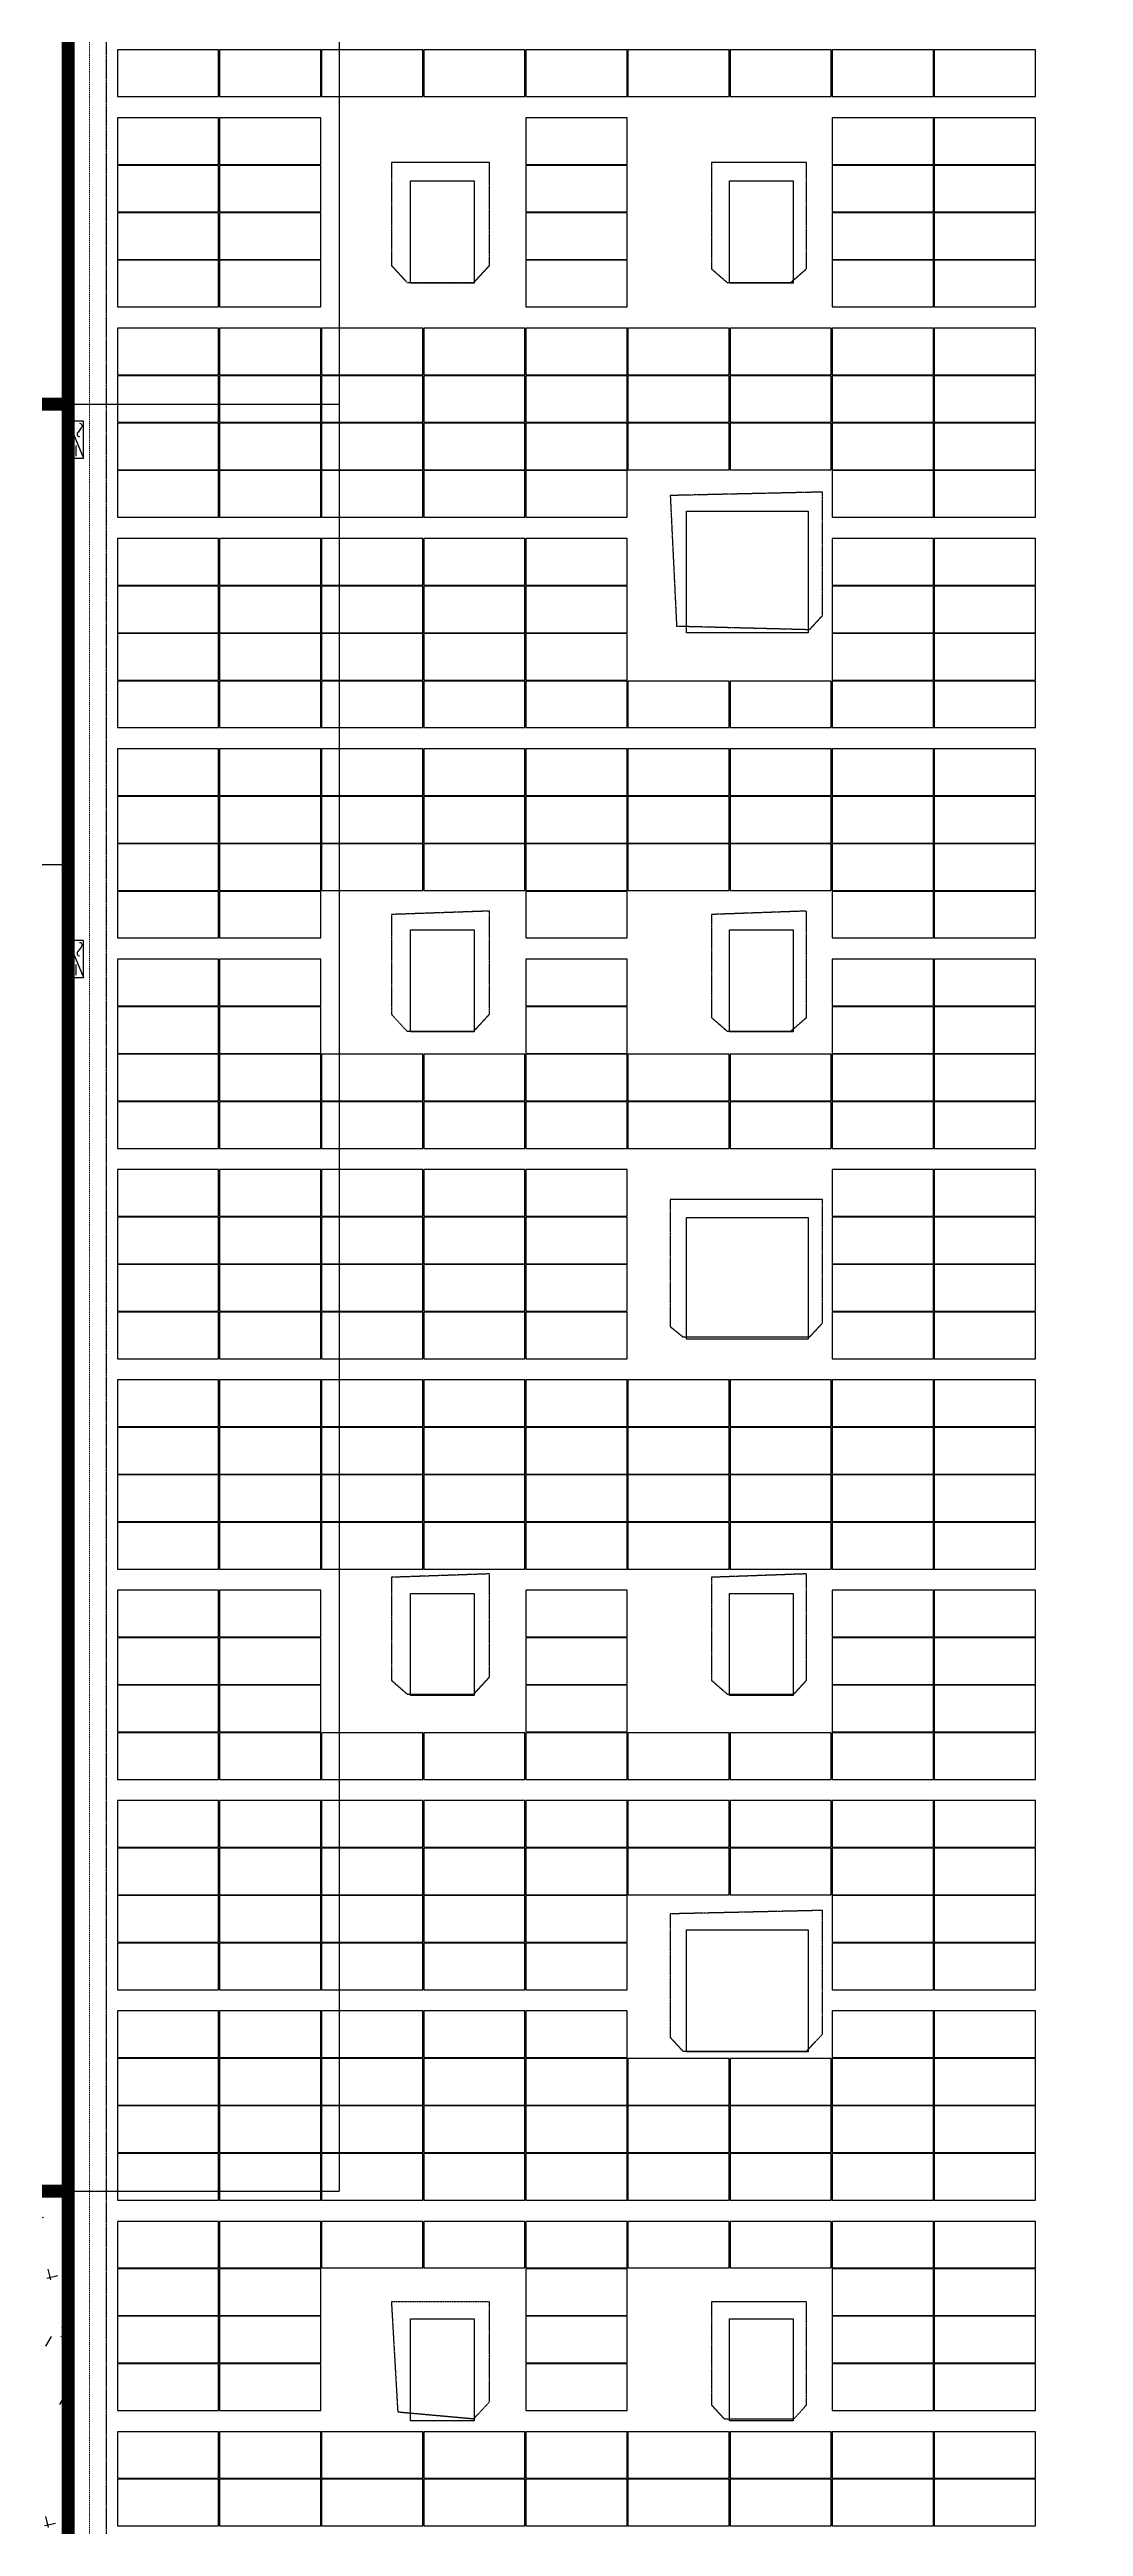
# Model space of a CAD drawing. Header units: millimetres. Extents: x -330863 to 383137, y -246038 to 314990.
# Drawn here: x -88938 to -64626, y 34169 to 92387 of the extents above; entities that cross this region are included whole.
import ezdxf

# ---------------------------------------------------------------- set-up
doc = ezdxf.new("R2010")
doc.units = ezdxf.units.MM
for name, pattern in [('DASHED', [1.524, 1.27, -0.254]), ('DOTE', [2.4200000000000004, 2, -0.2, 0.02, -0.2]), ('HIDDEN', [0.375, 0.25, -0.125])]:
    doc.linetypes.add(name, pattern=pattern)
for name, color, linetype in [('-GRASS', 114, 'Continuous'), ('-建筑轮廓线', 7, 'Continuous'), ('单元区域外轮廓', 7, 'ByLayer'), ('屋脊线', 7, 'ByLayer'), ('组件', 7, 'ByLayer'), ('逆变器', 7, 'ByLayer'), ('阴影', 8, 'DASHED'), ('障碍物', 7, 'ByLayer')]:
    doc.layers.add(name, color=color, linetype=linetype)
for name, color, linetype, lineweight in [('DOTE', 7, 'DOTE', 0), ('PUB_DIM', 7, 'Continuous', 0), ('X消防车道', 6, 'HIDDEN', 18)]:
    doc.layers.add(name, color=color, linetype=linetype, lineweight=lineweight)
doc.styles.add('_TCH_DIM_T3', font='SIMPLEX.shx', dxfattribs={"width": 0.6, "bigfont": 'GBCBIG.shx'})
doc.dimstyles.new('_TCH_ARCH_M_M&&1', dxfattribs={"dimtxt": 3, "dimasz": 0.5, "dimexe": 1.25, "dimexo": 1.5, "dimgap": 0.6312500000000001, "dimtad": 1, "dimtxsty": '_TCH_DIM_T3', "dimblk": 'ARCHTICK', "dimcen": 2.5, "dimclrt": 7, "dimazin": 2, "dimtfac": 1, "dimtix": 1, "dimtmove": 2, "dimatfit": 3})

# ---------------------------------------------------------------- blocks, each defined once
blk = doc.blocks.new('*U5')
at = {"layer": '单元区域外轮廓', "color": 2}
for points in [[(-88499.99999806286, 145848.7498998642, 10100), (88500.00000193714, 145848.7498962879, 10100), (88499.99999828637, -93851.25008583067, 10100), (64899.99999828637, -93851.25008583067, 10100), (64900.60513652861, -129651.2534892559, 10100), (-82500.00165008008, -129651.2389415502, 10100), (-82500.00164881349, -112951.2501013279, 10100), (-88500.00000186266, -112951.2501013279, 10100), (-88499.99999806286, 145848.7498998642, 10100)], [(-88499.99999806286, 145848.7498998642, 10600), (88500.00000193714, 145848.7498962879, 10600), (88499.99999828637, -93851.25008583067, 10600), (64899.99999828637, -93851.25008583067, 10600), (64900.60513652861, -129651.2534892559, 10600), (-82500.00165008008, -129651.2389415502, 10600), (-82500.00164881349, -112951.2501013279, 10600), (-88500.00000186266, -112951.2501013279, 10600), (-88499.99999806286, 145848.7498998642, 10600)]]:
    blk.add_polyline3d(points, close=True, dxfattribs=at)
at = {"flags": 1}
for tag in ['ground_elevation', 'unit_id', 'unit_name', 'parapet_height', 'is_enable_parapet']:
    blk.add_attdef(tag, (0, 0), '', height=2.5, dxfattribs=at)
blk = doc.blocks.new('*U6')
at = {"layer": '屋脊线', "color": 30}
blk.add_line((-88499.99999806286, 145848.7498998642, 10100), (-88500.00000186266, -112951.2501013279, 10100), dxfattribs=at)
at = {"flags": 1}
for tag in ['unit_id', 'unit_name']:
    blk.add_attdef(tag, (0, 0), '', height=2.5, dxfattribs=at)
blk = doc.blocks.new('*U23', base_point=(43.5, 18.05))
at = {"color": 0}
for p, q in [((0, 0), (87, 36.1)), ((56.67, 18.2079375), (81.71499999999999, 18.2079375)), ((56.67, 9.64546875), (81.71499999999999, 9.64546875))]:
    blk.add_line(p, q, dxfattribs=at)
blk.add_lwpolyline([(0, 0), (87, 0), (87, 36.1), (0, 36.1)], close=True, dxfattribs=at)
blk.add_lwpolyline([(4.69, 26.96970833333333, -0.6815), (15.775, 30.24879166666667), (25.52, 23.66054166666667, 0.6815), (36.57, 26.96970833333333)], format="xyb", dxfattribs=at)
blk = doc.blocks.new('*U24', base_point=(43.5, 18.05))
at = {"color": 0}
for p, q in [((0, 0), (87, 36.1)), ((56.67, 18.2079375), (81.71499999999999, 18.2079375)), ((56.67, 9.64546875), (81.71499999999999, 9.64546875))]:
    blk.add_line(p, q, dxfattribs=at)
blk.add_lwpolyline([(0, 0), (87, 0), (87, 36.1), (0, 36.1)], close=True, dxfattribs=at)
blk.add_lwpolyline([(4.69, 26.96970833333333, -0.6815), (15.775, 30.24879166666667), (25.52, 23.66054166666667, 0.6815), (36.57, 26.96970833333333)], format="xyb", dxfattribs=at)
blk = doc.blocks.new('*U46')
at = {"layer": '障碍物', "color": 1}
blk.add_polyline3d([(-72950.00321894884, 89298.75005960463, 10), (-71450.00348210333, 89298.75005960463, 10), (-71450.00348210333, 86898.74995052813, 10), (-72950.00321894884, 86898.74995052813, 10)], close=True, dxfattribs=at)
at = {"flags": 1}
for tag in ['shape', 'height']:
    blk.add_attdef(tag, (0, 0), '', height=2.5, dxfattribs=at)
blk = doc.blocks.new('*U47')
at = {"layer": '障碍物', "color": 1}
blk.add_polyline3d([(-72950.00514872372, 71698.75005960464, 10), (-71450.00541172923, 71698.75005960464, 10), (-71450.00541172923, 69298.74995052813, 10), (-72950.00514872372, 69298.74995052813, 10)], close=True, dxfattribs=at)
at = {"flags": 1}
for tag in ['shape', 'height']:
    blk.add_attdef(tag, (0, 0), '', height=2.5, dxfattribs=at)
blk = doc.blocks.new('*U48')
at = {"layer": '障碍物', "color": 1}
blk.add_polyline3d([(-72950.00685892999, 56098.75005960465, 10), (-71450.00712200999, 56098.75005960465, 10), (-71450.00712200999, 53698.74995052815, 10), (-72950.00685892999, 53698.74995052815, 10)], close=True, dxfattribs=at)
at = {"flags": 1}
for tag in ['shape', 'height']:
    blk.add_attdef(tag, (0, 0), '', height=2.5, dxfattribs=at)
blk = doc.blocks.new('*U49')
at = {"layer": '障碍物', "color": 1}
blk.add_polyline3d([(-72949.9982444197, 39048.75005960466, 10), (-71449.9985076487, 39048.75005960466, 10), (-71449.9985076487, 36648.74995052815, 10), (-72949.9982444197, 36648.74995052815, 10)], close=True, dxfattribs=at)
at = {"flags": 1}
for tag in ['shape', 'height']:
    blk.add_attdef(tag, (0, 0), '', height=2.5, dxfattribs=at)
blk = doc.blocks.new('*U61')
at = {"layer": '障碍物', "color": 1}
blk.add_polyline3d([(-73960.13016819954, 81538.50410699844, 10), (-71099.6219573915, 81538.50410699844, 10), (-71099.6219573915, 78677.99589514732, 10), (-73960.13016819954, 78677.99589514732, 10)], close=True, dxfattribs=at)
at = {"flags": 1}
for tag in ['shape', 'height']:
    blk.add_attdef(tag, (0, 0), '', height=2.5, dxfattribs=at)
blk = doc.blocks.new('*U62')
at = {"layer": '障碍物', "color": 1}
blk.add_polyline3d([(-73960.13016819954, 48189.01043653488, 10), (-71099.6219573915, 48189.01043653488, 10), (-71099.6219573915, 45328.50222527981, 10), (-73960.13016819954, 45328.50222527981, 10)], close=True, dxfattribs=at)
at = {"flags": 1}
for tag in ['shape', 'height']:
    blk.add_attdef(tag, (0, 0), '', height=2.5, dxfattribs=at)
blk = doc.blocks.new('*U73')
at = {"layer": '障碍物', "color": 1}
blk.add_polyline3d([(-73960.13016819954, 64939.01043534278, 10), (-71099.6219573915, 64939.01043534278, 10), (-71099.6219573915, 62078.50222527981, 10), (-73960.13016819954, 62078.50222527981, 10)], close=True, dxfattribs=at)
at = {"flags": 1}
for tag in ['shape', 'height']:
    blk.add_attdef(tag, (0, 0), '', height=2.5, dxfattribs=at)
blk = doc.blocks.new('*U341')
at = {"layer": '障碍物', "color": 1}
blk.add_polyline3d([(-80450.00321924685, 89298.75005960463, 10), (-78950.00348225236, 89298.75005960463, 10), (-78950.00348225236, 86898.74995052813, 10), (-80450.00321924685, 86898.74995052813, 10)], close=True, dxfattribs=at)
at = {"flags": 1}
for tag in ['shape', 'height']:
    blk.add_attdef(tag, (0, 0), '', height=2.5, dxfattribs=at)
blk = doc.blocks.new('*U342')
at = {"layer": '障碍物', "color": 1}
blk.add_polyline3d([(-80450.00514879821, 71698.75005960464, 10), (-78950.00541180372, 71698.75005960464, 10), (-78950.00541180372, 69298.74995052813, 10), (-80450.00514879821, 69298.74995052813, 10)], close=True, dxfattribs=at)
at = {"flags": 1}
for tag in ['shape', 'height']:
    blk.add_attdef(tag, (0, 0), '', height=2.5, dxfattribs=at)
blk = doc.blocks.new('*U343')
at = {"layer": '障碍物', "color": 1}
blk.add_polyline3d([(-80450.00685892999, 56098.75005960465, 10), (-78950.00712200999, 56098.75005960465, 10), (-78950.00712200999, 53698.74995052815, 10), (-80450.00685892999, 53698.74995052815, 10)], close=True, dxfattribs=at)
at = {"flags": 1}
for tag in ['shape', 'height']:
    blk.add_attdef(tag, (0, 0), '', height=2.5, dxfattribs=at)
blk = doc.blocks.new('*U344')
at = {"layer": '障碍物', "color": 1}
blk.add_polyline3d([(-80449.99824434519, 39048.75005960466, 10), (-78949.9985074997, 39048.75005960466, 10), (-78949.9985074997, 36648.74995052815, 10), (-80449.99824434519, 36648.74995052815, 10)], close=True, dxfattribs=at)
at = {"flags": 1}
for tag in ['shape', 'height']:
    blk.add_attdef(tag, (0, 0), '', height=2.5, dxfattribs=at)
blk = doc.blocks.new('*U7')
at = {"layer": '组件', "color": 0}
blk.add_polyline3d([(0, 0, 0), (6.7e-15, 109.6, 0), (-238.1009774266284, 109.6, 11.9366891759911), (-238.1009774266284, 1.46e-14, 11.9366891759911)], close=True, dxfattribs=at)
at = {"flags": 1}
for tag in ['voco', 'vmpo', 'mounting-hole-spacing1', 'mounting-hole-spacing2', 'module-material', 'theme', 'silicon-material', 'userid', 'company-name', 'note', 'name', 'panel-width', 'panel-height', 'panel-length', 'pmax', 'id', 'impo', 'isco']:
    blk.add_attdef(tag, (0, 0), '', height=2.5, dxfattribs=at)
blk = doc.blocks.new('_ArchTick')
at = {"color": 0, "linetype": 'ByBlock', "const_width": 0.4}
blk.add_lwpolyline([(-0.5, -0.5), (0.5, 0.5)], dxfattribs=at)
blk = doc.blocks.new('*D466')
at = {"layer": 'Defpoints', "color": 0, "transparency": 16777216}
for p in [(-88499.99851645905, 145851.2500991859), (-88499.99851657546, 84051.25010030348), (-82127.30736023278, 84051.25010030348)]:
    blk.add_point(p, dxfattribs=at)
at = {"layer": 'PUB_DIM', "color": 0, "lineweight": -2, "transparency": 16777216}
for p, q in [((-88498.49851645905, 145851.2500991859), (-82126.0573602328, 145851.2500991859)), ((-82127.3073602328, 145851.2500991859), (-82127.30736023278, 84051.25010030348)), ((-88498.49851657548, 84051.25010030348), (-82126.05736023276, 84051.25010030348))]:
    blk.add_line(p, q, dxfattribs=at)
at = {"layer": 'PUB_DIM', "color": 0, "lineweight": -2, "transparency": 16777216, "xscale": 0.5, "yscale": 0.5, "zscale": 0.5}
for p, rotation in [((-82127.3073602328, 145851.2500991859), 90), ((-82127.30736023278, 84051.25010030348), 270)]:
    blk.add_blockref('_ArchTick', p, dxfattribs=dict(at, rotation=rotation))
at = {"layer": 'PUB_DIM', "color": 7, "transparency": 16777216, "insert": (-82129.43861023276, 114951.2500997447), "char_height": 3, "attachment_point": 5, "rotation": 90, "style": '_TCH_DIM_T3'}
blk.add_mtext('\\A1;61800.00', dxfattribs=at)
blk = doc.blocks.new('*D474')
at = {"layer": 'Defpoints', "color": 0, "transparency": 16777216}
for p in [(-88499.99851657546, 84051.25010030348), (-88499.99851785605, 42051.25009937213), (-82127.30736133872, 42051.25009937213)]:
    blk.add_point(p, dxfattribs=at)
at = {"layer": 'PUB_DIM', "color": 0, "lineweight": -2, "transparency": 16777216}
for p, q in [((-88498.49851657548, 84051.25010030348), (-82126.05736133872, 84051.25010030348)), ((-82127.30736133872, 84051.25010030348), (-82127.30736133872, 42051.25009937213)), ((-88498.49851785602, 42051.25009937213), (-82126.05736133872, 42051.25009937213))]:
    blk.add_line(p, q, dxfattribs=at)
at = {"layer": 'PUB_DIM', "color": 0, "lineweight": -2, "transparency": 16777216, "xscale": 0.5, "yscale": 0.5, "zscale": 0.5}
for p, rotation in [((-82127.30736133872, 84051.25010030348), 90), ((-82127.30736133872, 42051.25009937213), 270)]:
    blk.add_blockref('_ArchTick', p, dxfattribs=dict(at, rotation=rotation))
at = {"layer": 'PUB_DIM', "color": 7, "transparency": 16777216, "insert": (-82129.4386113387, 63051.25009983782), "char_height": 3, "attachment_point": 5, "rotation": 90, "style": '_TCH_DIM_T3'}
blk.add_mtext('\\A1;42000.00', dxfattribs=at)
blk = doc.blocks.new('*D475')
at = {"layer": 'Defpoints', "color": 0, "transparency": 16777216}
for p in [(-104499.9985174485, 80239.78290537374), (-88499.9985171575, 80239.78290537374), (-88499.9985171575, 73235.63720442355)]:
    blk.add_point(p, dxfattribs=at)
at = {"layer": 'PUB_DIM', "color": 0, "lineweight": -2, "transparency": 16777216}
for p, q in [((-104499.9985174485, 80238.28290537371), (-104499.9985174485, 73234.38720442355)), ((-88499.9985171575, 80238.28290537371), (-88499.9985171575, 73234.38720442355)), ((-104499.9985174485, 73235.63720442355), (-88499.9985171575, 73235.63720442355))]:
    blk.add_line(p, q, dxfattribs=at)
at = {"layer": 'PUB_DIM', "color": 0, "lineweight": -2, "transparency": 16777216, "xscale": 0.5, "yscale": 0.5, "zscale": 0.5, "rotation": 180}
blk.add_blockref('_ArchTick', (-104499.9985174485, 73235.63720442355), dxfattribs=at)
at = {"layer": 'PUB_DIM', "color": 0, "lineweight": -2, "transparency": 16777216, "xscale": 0.5, "yscale": 0.5, "zscale": 0.5}
blk.add_blockref('_ArchTick', (-88499.9985171575, 73235.63720442355), dxfattribs=at)
at = {"layer": 'PUB_DIM', "color": 7, "transparency": 16777216, "insert": (-96499.99851730303, 73237.76845442355), "char_height": 3, "attachment_point": 5, "style": '_TCH_DIM_T3'}
blk.add_mtext('\\A1;16000.00', dxfattribs=at)

msp = doc.modelspace()

# ---------------------------------------------------------------- hatches: boundary and pattern name
at = {"layer": '-GRASS'}
h = msp.add_hatch(dxfattribs=at)
h.set_pattern_fill('GRASS', color=256, scale=500, angle=-31.48783798076735)
h.set_pattern_definition([(58.51216201923266, (-1970228605.701966, -2547630934.377606), (-329.7050402672918, 1372.037246682207), [264.5806600000001, -1731.010149999999]), (13.51216201923265, (-1970228605.701966, -2547630934.377606), (-329.7052649889981, 1372.038181840949), [264.58066, -1146.516149999998]), (103.5121620192325, (-1970228605.701966, -2547630934.377606), (-1372.038181840949, -329.7052649889981), [264.5806599999999, -1146.516149999997])])
h.paths.add_polyline_path([(-88599.99851806556, 41871.25009920448), (-88499.998517856, 18207.88235606626), (-102111.5153609402, 25690.04804424942), (-103097.9087071586, 36883.46766557545), (-102101.7690383573, 37971.25009370968), (-99199.99851955567, 37971.25009231269), (-99199.99851926463, 41871.25009920448)])
at = {"layer": 'X消防车道'}
h = msp.add_hatch(dxfattribs=at)
h.set_pattern_fill('DOTS', color=8, scale=1000, angle=-31.48783798076735)
h.set_pattern_definition([(328.5121620192327, (-1970228605.701966, -2547630934.377606), (1506.050284478311, 939.1527315207007), [0, -1587.499999999999])])
h.paths.add_polyline_path([(-93210.31932864338, -143669.9816289544, 0.388696347810305), (-80260.50890044775, -155528.7499007024), (-29868.25021682074, -155528.749902565, 0.0729934230257984), (-27282.11924788542, -155149.1864708438), (-24812.54212517292, -154408.3133338205, -0.0729934230209538), (-22226.41115623759, -154028.7499007024), (83399.93261551949, -154028.749902565, -0.414215405250258), (92399.99996935017, -163028.7391755916), (92400.01187910326, -173021.7107695714), (96400.0120633305, -173176.2576506659), (96399.99996935017, -163028.7344095483, 0.4142203272388091), (83399.6842201473, -150028.7499058246), (-22813.48650954664, -150028.749903962, 0.0729934230411844), (-25399.61747935508, -150408.3133356832), (-27869.19458594406, -151149.1864689812, -0.0729934230362219), (-30455.32555586891, -151528.7499007024), (-80260.50890015671, -151528.7499007024, -0.3886976849728412), (-89225.76594498008, -143318.7917464599), (-114666.7633144511, 145381.2082974985, -0.4401982675162612), (-105701.5062695695, 155171.2501437217), (85999.68118983321, 155171.2501404621, -0.414210992521494), (94999.68118930935, 146171.3291063718, -0.1414481113697162), (96999.68118965859, 153099.4533711858, 0.2576703992202549), (85999.5199388382, 159171.2501390651), (-105701.6028190823, 159171.2501441874, 0.4401960510058327), (-118651.3220010651, 145030.0785886869)])

# ---------------------------------------------------------------- linework, layer by layer
at = {"layer": '-建筑轮廓线', "const_width": 300, "elevation": 10100}
for points in [[(88500.00148354098, 145851.2500959262), (-88499.99851645902, 145851.2500991858), (-88499.99852024252, -112948.7499006279), (-82499.99852018431, -112948.7499006279), (-82499.99852035893, -129748.7499009073), (-82799.99852034729, -129748.7499009073), (-82799.9985204637, -145848.7499005347), (65100.00147932674, -145848.7499023974), (65100.00147955958, -129748.7499027699), (64800.00147962942, -129748.7499027699), (64800.00148032791, -93848.74988470227), (88500.00148004852, -93848.74988563359)], [(-88499.9985171575, 84051.25010030344), (-88499.9985170411, 104651.2501003966), (-104499.9985165754, 104651.2501003966), (-104499.9985171575, 84051.25010030344)]]:
    msp.add_lwpolyline(points, close=True, dxfattribs=at)
msp.add_lwpolyline([(-88599.99851806556, 42051.25009937211), (-101383.9492865931, 42051.25009937211), (-104499.9985176814, 59772.85869110375), (-104499.9985171575, 84051.25010030344), (-99382.19749094918, 84051.2500993721), (-94135.86357066873, 84051.2500993721), (-88499.9985171575, 84051.25010030344)], dxfattribs=at)
at = {"layer": 'DOTE', "ltscale": 0.0015}
msp.add_line((-87999.99846657507, -112448.7498987652, 10100), (-87999.99851383967, 145351.2500973232, 10100), dxfattribs=at)
at = {"layer": '单元区域外轮廓', "elevation": 10100}
msp.add_lwpolyline([(-88499.99999807682, 145848.749899473), (88500.00000192318, 145848.7498962134), (88499.99999825611, -93851.25008581208), (64899.99999822117, -93851.25008581208), (64900.60513641452, -129651.2534896098), (-82500.00165018484, -129651.2389414198), (-82500.0016488461, -112951.250101272), (-88500.00000186032, -112951.250101272), (-88499.99999807682, 145848.749899473)], dxfattribs=at)
at = {"layer": '阴影', "linetype": 'DASHED'}
for points in [[(-64652.8515625, -129579.384765625, 8903.877563476562), (-82461.2890625, -129579.66796875, 9797.867431640623), (-82461.572265625, -112951.58203125, 9797.869262695314), (-88497.08984375, -112870.849609375, 10100.85388183594), (-88426.65039062501, 145833.935546875, 10097.31689453125), (-87607.001953125, 145833.9453125, 10056.16394042968), (-87602.95898437499, -111821.494140625, 10055.96801757812), (-81045.86914062499, -111337.158203125, 9726.80114746094), (-81045.59082031251, -127642.3828125, 9726.796875000002), (-73743.3984375, -126996.50390625, 9360.224609375), (-74339.501953125, -126673.642578125, 9390.14892578125), (-74339.55078125, -123687.041015625, 9390.149536132812), (-70762.958984375, -123687.001953125, 9210.603637695312), (-70837.421875, -126673.57421875, 9214.343261718752), (-64652.9052734375, -126027.705078125, 8903.878784179688), (-64652.8515625, -129579.384765625, 8903.877563476562)], [(-78590.0634765625, 87312.70507812499, 9603.480224609377), (-78590.1025390625, 89734.27734375, 9603.480224609377), (-80899.99511718749, 89734.248046875, 9719.45739746094), (-80899.9658203125, 87312.67578125001, 9719.45739746094), (-80527.392578125, 86909.08203124999, 9700.751342773438), (-78962.6220703125, 86909.111328125, 9622.18688964844), (-78590.0634765625, 87312.70507812499, 9603.480224609377)], [(-71138.779296875, 87232.08984375, 9229.362182617188), (-71138.80859375, 89734.37500000001, 9229.361572265621), (-73374.19921875, 89734.345703125, 9341.597290039062), (-73374.16015625, 87232.060546875, 9341.597290039062), (-73001.5966796875, 86909.189453125, 9322.891235351562), (-71511.337890625, 86909.208984375, 9248.067626953123), (-71138.779296875, 87232.08984375, 9229.362182617188)], [(-70766.083984375, 79079.462890625, 9210.656127929688), (-70766.1328125, 81985.35156250001, 9210.656127929688), (-74342.75390625, 81904.5849609375, 9390.232543945312), (-74193.671875, 78837.2607421875, 9382.750854492188), (-71064.140625, 78756.58203124999, 9225.620727539062), (-70766.083984375, 79079.462890625, 9210.656127929688)], [(-78589.794921875, 69715.9423828125, 9603.480224609377), (-78589.8291015625, 72137.509765625, 9603.480834960938), (-80899.73144531249, 72056.767578125, 9719.456787109377), (-80899.6923828125, 69715.9130859375, 9719.45739746094), (-80527.1240234375, 69312.32421875, 9700.751342773438), (-78962.353515625, 69312.3388671875, 9622.186279296877), (-78589.794921875, 69715.9423828125, 9603.480224609377)], [(-71138.505859375, 69635.3271484375, 9229.362182617188), (-71138.544921875, 72137.6123046875, 9229.361572265621), (-73373.93554687499, 72056.8701171875, 9341.597290039062), (-73373.896484375, 69635.29296875, 9341.597900390621), (-73001.3232421875, 69312.421875, 9322.891845703123), (-71511.0693359375, 69312.43652343749, 9248.068237304688), (-71138.505859375, 69635.3271484375, 9229.362182617188)], [(-70765.83984375, 62451.3232421875, 9210.656127929688), (-70765.87890625, 65357.216796875, 9210.656127929688), (-74342.4951171875, 65357.16796875, 9390.232543945312), (-74342.451171875, 62370.55664062499, 9390.233154296877), (-74044.39453125, 62128.4033203125, 9375.268554687498), (-71063.88183593749, 62128.447265625, 9225.620727539062), (-70765.83984375, 62451.3232421875, 9210.656127929688)], [(-78589.560546875, 54137.1533203125, 9603.480834960938), (-78589.5947265625, 56558.7255859375, 9603.480224609377), (-80899.4921875, 56477.96386718749, 9719.455566406252), (-80899.44824218751, 54056.39160156249, 9719.453735351564), (-80526.88964843749, 53733.5205078125, 9700.751342773438), (-78962.119140625, 53733.5546875, 9622.18688964844), (-78589.560546875, 54137.1533203125, 9603.480834960938)], [(-71138.271484375, 54056.533203125, 9229.361572265621), (-71138.310546875, 56558.828125, 9229.362182617188), (-73373.6962890625, 56478.076171875, 9341.597900390621), (-73373.6572265625, 54056.5087890625, 9341.597290039062), (-73001.0888671875, 53733.6376953125, 9322.891235351562), (-71436.3134765625, 53733.65234375, 9244.326782226562), (-71138.271484375, 54056.533203125, 9229.361572265621)], [(-70765.5810546875, 45742.4755859375, 9210.656127929688), (-70765.625, 48648.3544921875, 9210.655517578123), (-74342.236328125, 48567.58789062499, 9390.232543945312), (-74342.197265625, 45661.708984375, 9390.233154296877), (-74044.1357421875, 45338.837890625, 9375.267944335938), (-71138.1396484375, 45338.86718749999, 9229.362182617188), (-70765.5810546875, 45742.4755859375, 9210.656127929688)], [(-78589.296875, 37105.42236328125, 9603.480224609377), (-78589.3359375, 39446.279296875, 9603.480834960938), (-80899.2236328125, 39446.220703125, 9719.442138671879), (-80750.1513671875, 36863.2177734375, 9711.959228515623), (-78961.8603515625, 36701.82373046875, 9622.186279296877), (-78589.296875, 37105.42236328125, 9603.480224609377)], [(-71138.0126953125, 37024.80224609375, 9229.361572265621), (-71138.046875, 39446.376953125, 9229.361572265621), (-73373.4375, 39446.34521484375, 9341.597290039062), (-73373.3935546875, 37024.76806640625, 9341.597290039062), (-73075.34179687499, 36701.89697265625, 9326.632690429688), (-71436.0546875, 36701.92138671875, 9244.326782226562), (-71138.0126953125, 37024.80224609375, 9229.361572265621)]]:
    msp.add_polyline3d(points, close=True, dxfattribs=at)
at = {"layer": '障碍物', "color": 4, "elevation": 10300}
for points in [[(-80450.0032192422, 89298.75005938113), (-78950.00348222442, 89298.75005938113), (-78950.00348222442, 86898.7499505095), (-80450.0032192422, 86898.7499505095)], [(-72950.00321895117, 89298.75005938113), (-71450.00348216621, 89298.75005938113), (-71450.00348216621, 86898.7499505095), (-72950.00321895117, 86898.7499505095)], [(-80450.00514882617, 71698.750059288), (-78950.00541186659, 71698.750059288), (-78950.00541186659, 69298.74995041639), (-80450.00514882617, 69298.74995041639)], [(-72950.00514876796, 71698.750059288), (-71450.00541175017, 71698.750059288), (-71450.00541175017, 69298.74995041639), (-72950.00514876796, 69298.74995041639)], [(-80450.00685896724, 56098.75005919486), (-78950.00712206587, 56098.75005919486), (-78950.00712206587, 53698.74995032325), (-80450.00685896724, 53698.74995032325)], [(-72950.00685896724, 56098.75005919486), (-71450.00712206587, 56098.75005919486), (-71450.00712206587, 53698.74995032325), (-72950.00685896724, 53698.74995032325)], [(-80449.99824434984, 39048.75005938113), (-78949.99850756487, 39048.75005938113), (-78949.99850756487, 36648.74995050952), (-80449.99824434984, 36648.74995050952)], [(-72949.99824446626, 39048.75005938113), (-71449.9985076813, 39048.75005938113), (-71449.9985076813, 36648.74995050952), (-72949.99824446626, 36648.74995050952)]]:
    msp.add_lwpolyline(points, close=True, dxfattribs=at)
at = {"layer": '障碍物', "elevation": 10300}
for points in [[(-73960.1301682391, 81538.50410616025), (-71099.6219574567, 81538.50410616025), (-71099.6219574567, 78677.99589566886), (-73960.1301682391, 78677.99589566886)], [(-73960.1301682391, 64939.01043541729), (-71099.6219574567, 64939.01043541729), (-71099.6219574567, 62078.50222539157), (-73960.1301682391, 62078.50222539157)], [(-73960.1301682391, 48189.01043634862), (-71099.6219574567, 48189.01043634862), (-71099.6219574567, 45328.50222539156), (-73960.1301682391, 45328.50222539156)]]:
    msp.add_lwpolyline(points, close=True, dxfattribs=at)

# ---------------------------------------------------------------- block references
at = {"layer": '单元区域外轮廓'}
msp.add_blockref('*U5', (0, 0), dxfattribs=at)
at = {"layer": '屋脊线'}
msp.add_blockref('*U6', (0, 0), dxfattribs=at)
at = {"layer": '组件', "color": 5, "xscale": 10, "yscale": 10, "zscale": 10}
for p in [(-84961.18355864003, 91280.75000000004, 10022.50126480412), (-82560.19894739999, 91280.75000000004, 9901.951181907081), (-80159.21433615997, 91280.75000000004, 9781.40109901004), (-77758.22972491999, 91280.75000000004, 9660.851016112998), (-75357.24511368, 91280.75000000004, 9540.300933215958), (-72956.26050244, 91280.75000000004, 9419.750850318913), (-70555.2758912, 91280.75000000004, 9299.200767421871), (-68154.29127996, 91280.75000000004, 9178.65068452483), (-65753.30666872, 91280.75000000004, 9058.100601627788), (-84961.18355864003, 89684.75000000003, 10022.50126480047), (-82560.19894739999, 89684.75000000003, 9901.951181903436), (-75357.24511368, 89684.75000000003, 9540.30093321231), (-68154.29127996, 89684.75000000003, 9178.650684521184), (-65753.30666872, 89684.75000000003, 9058.100601624144), (-84961.18355864003, 88568.75000000004, 10022.50126480047), (-82560.19894739999, 88568.75000000004, 9901.951181903436), (-75357.24511368, 88568.75000000004, 9540.30093321231), (-68154.29127996, 88568.75000000004, 9178.650684521184), (-65753.30666872, 88568.75000000004, 9058.100601624144), (-84961.18355864003, 87452.75000000001, 10022.50126480047), (-82560.19894739999, 87452.75000000001, 9901.951181903436), (-75357.24511368, 87452.75000000001, 9540.30093321231), (-68154.29127996, 87452.75000000001, 9178.650684521184), (-65753.30666872, 87452.75000000001, 9058.100601624144), (-84961.18355864003, 86336.75000000003, 10022.50126480047), (-82560.19894739999, 86336.75000000003, 9901.951181903436), (-75357.24511368, 86336.75000000003, 9540.30093321231), (-68154.29127996, 86336.75000000003, 9178.650684521184), (-65753.30666872, 86336.75000000003, 9058.100601624144), (-84961.18355864003, 84740.75000000004, 10022.50126479683), (-82560.19894739999, 84740.75000000004, 9901.951181899793), (-80159.21433615997, 84740.75000000004, 9781.40109900275), (-77758.22972491999, 84740.75000000004, 9660.851016105706), (-75357.24511368, 84740.75000000004, 9540.300933208664), (-72956.26050244, 84740.75000000004, 9419.750850311624), (-70555.2758912, 84740.75000000004, 9299.200767414584), (-68154.29127996, 84740.75000000004, 9178.65068451754), (-65753.30666872, 84740.75000000004, 9058.1006016205), (-84961.18355864003, 83624.75000000003, 10022.50126479683), (-82560.19894739999, 83624.75000000003, 9901.951181899793), (-80159.21433615997, 83624.75000000003, 9781.40109900275), (-77758.22972491999, 83624.75000000003, 9660.851016105706), (-75357.24511368, 83624.75000000003, 9540.300933208664), (-72956.26050244, 83624.75000000003, 9419.750850311624), (-70555.2758912, 83624.75000000003, 9299.200767414584), (-68154.29127996, 83624.75000000003, 9178.65068451754), (-65753.30666872, 83624.75000000003, 9058.1006016205), (-84961.18355864003, 82508.75000000004, 10022.50126479683), (-82560.19894739999, 82508.75000000004, 9901.951181899793), (-80159.21433615997, 82508.75000000004, 9781.40109900275), (-77758.22972491999, 82508.75000000004, 9660.851016105706), (-75357.24511368, 82508.75000000004, 9540.300933208664), (-72956.26050244, 82508.75000000004, 9419.750850311624), (-70555.2758912, 82508.75000000004, 9299.200767414584), (-68154.29127996, 82508.75000000004, 9178.65068451754), (-65753.30666872, 82508.75000000004, 9058.1006016205), (-84961.18355864003, 81392.75000000003, 10022.50126479683), (-82560.19894739999, 81392.75000000003, 9901.951181899793), (-80159.21433615997, 81392.75000000003, 9781.40109900275), (-77758.22972491999, 81392.75000000003, 9660.851016105706), (-75357.24511368, 81392.75000000003, 9540.300933208664), (-68154.29127996, 81392.75000000003, 9178.65068451754), (-65753.30666872, 81392.75000000003, 9058.1006016205), (-84961.18355864003, 79796.75000000001, 10022.50126479318), (-82560.19894739999, 79796.75000000001, 9901.951181896145), (-80159.21433615997, 79796.75000000001, 9781.401098999104), (-77758.22972491999, 79796.75000000001, 9660.851016102062), (-75357.24511368, 79796.75000000001, 9540.30093320502), (-68154.29127996, 79796.75000000001, 9178.650684513896), (-65753.30666872, 79796.75000000001, 9058.100601616856), (-84961.18355864003, 78680.75000000003, 10022.50126479318), (-82560.19894739999, 78680.75000000003, 9901.951181896145), (-80159.21433615997, 78680.75000000003, 9781.401098999104), (-77758.22972491999, 78680.75000000003, 9660.851016102062), (-75357.24511368, 78680.75000000003, 9540.30093320502), (-68154.29127996, 78680.75000000003, 9178.650684513896), (-65753.30666872, 78680.75000000003, 9058.100601616856), (-84961.18355864003, 77564.75000000003, 10022.50126479318), (-82560.19894739999, 77564.75000000003, 9901.951181896145), (-80159.21433615997, 77564.75000000003, 9781.401098999104), (-77758.22972491999, 77564.75000000003, 9660.851016102062), (-75357.24511368, 77564.75000000003, 9540.30093320502), (-68154.29127996, 77564.75000000003, 9178.650684513896), (-65753.30666872, 77564.75000000003, 9058.100601616856), (-84961.18355864003, 76448.75000000003, 10022.50126479318), (-82560.19894739999, 76448.75000000003, 9901.951181896145), (-80159.21433615997, 76448.75000000003, 9781.401098999104), (-77758.22972491999, 76448.75000000003, 9660.851016102062), (-75357.24511368, 76448.75000000003, 9540.30093320502), (-72956.26050244, 76448.75000000003, 9419.75085030798), (-70555.2758912, 76448.75000000003, 9299.200767410937), (-68154.29127996, 76448.75000000003, 9178.650684513896), (-65753.30666872, 76448.75000000003, 9058.100601616856), (-84961.18355864003, 74852.75000000003, 10022.50126478954), (-82560.19894739999, 74852.75000000003, 9901.9511818925), (-80159.21433615997, 74852.75000000003, 9781.40109899546), (-77758.22972491999, 74852.75000000003, 9660.851016098419), (-75357.24511368, 74852.75000000003, 9540.300933201377), (-72956.26050244, 74852.75000000003, 9419.750850304334), (-70555.2758912, 74852.75000000003, 9299.200767407292), (-68154.29127996, 74852.75000000003, 9178.650684510252), (-65753.30666872, 74852.75000000003, 9058.10060161321), (-84961.18355864003, 73736.75000000001, 10022.50126478954), (-82560.19894739999, 73736.75000000001, 9901.9511818925), (-80159.21433615997, 73736.75000000001, 9781.40109899546), (-77758.22972491999, 73736.75000000001, 9660.851016098419), (-75357.24511368, 73736.75000000001, 9540.300933201377), (-72956.26050244, 73736.75000000001, 9419.750850304334), (-70555.2758912, 73736.75000000001, 9299.200767407292), (-68154.29127996, 73736.75000000001, 9178.650684510252), (-65753.30666872, 73736.75000000001, 9058.10060161321), (-84961.18355864003, 72620.75000000001, 10022.50126478954), (-82560.19894739999, 72620.75000000001, 9901.9511818925), (-80159.21433615997, 72620.75000000001, 9781.40109899546), (-77758.22972491999, 72620.75000000001, 9660.851016098419), (-75357.24511368, 72620.75000000001, 9540.300933201377), (-72956.26050244, 72620.75000000001, 9419.750850304334), (-70555.2758912, 72620.75000000001, 9299.200767407292), (-68154.29127996, 72620.75000000001, 9178.650684510252), (-65753.30666872, 72620.75000000001, 9058.10060161321), (-84961.18355864003, 71504.75000000003, 10022.50126478954), (-82560.19894739999, 71504.75000000003, 9901.9511818925), (-75357.24511368, 71504.75000000003, 9540.300933201377), (-68154.29127996, 71504.75000000003, 9178.650684510252), (-65753.30666872, 71504.75000000003, 9058.10060161321), (-84961.18355864003, 69908.75000000003, 10022.5012647859), (-82560.19894739999, 69908.75000000003, 9901.951181888859), (-75357.24511368, 69908.75000000003, 9540.300933197734), (-68154.29127996, 69908.75000000003, 9178.650684506607), (-65753.30666872, 69908.75000000003, 9058.100601609565), (-84961.18355864003, 68792.75000000003, 10022.5012647859), (-82560.19894739999, 68792.75000000003, 9901.951181888859), (-75357.24511368, 68792.75000000003, 9540.300933197734), (-68154.29127996, 68792.75000000003, 9178.650684506607), (-65753.30666872, 68792.75000000003, 9058.100601609565), (-84961.18355864003, 67676.75000000001, 10022.5012647859), (-82560.19894739999, 67676.75000000001, 9901.951181888859), (-80159.21433615997, 67676.75000000001, 9781.401098991813), (-77758.22972491999, 67676.75000000001, 9660.851016094772), (-75357.24511368, 67676.75000000001, 9540.300933197734), (-72956.26050244, 67676.75000000001, 9419.75085030069), (-70555.2758912, 67676.75000000001, 9299.200767403647), (-68154.29127996, 67676.75000000001, 9178.650684506607), (-65753.30666872, 67676.75000000001, 9058.100601609565), (-84961.18355864003, 66560.75000000003, 10022.5012647859), (-82560.19894739999, 66560.75000000003, 9901.951181888859), (-80159.21433615997, 66560.75000000003, 9781.401098991813), (-77758.22972491999, 66560.75000000003, 9660.851016094772), (-75357.24511368, 66560.75000000003, 9540.300933197734), (-72956.26050244, 66560.75000000003, 9419.75085030069), (-70555.2758912, 66560.75000000003, 9299.200767403647), (-68154.29127996, 66560.75000000003, 9178.650684506607), (-65753.30666872, 66560.75000000003, 9058.100601609565), (-84961.18355864003, 64964.75000000002, 10022.50126478225), (-82560.19894739999, 64964.75000000002, 9901.951181885213), (-80159.21433615997, 64964.75000000002, 9781.401098988174), (-77758.22972491999, 64964.75000000002, 9660.851016091126), (-75357.24511368, 64964.75000000002, 9540.300933194087), (-68154.29127996, 64964.75000000002, 9178.650684502963), (-65753.30666872, 64964.75000000002, 9058.10060160592), (-84961.18355864003, 63848.75000000003, 10022.50126478225), (-82560.19894739999, 63848.75000000003, 9901.951181885213), (-80159.21433615997, 63848.75000000003, 9781.401098988174), (-77758.22972491999, 63848.75000000003, 9660.851016091126), (-75357.24511368, 63848.75000000003, 9540.300933194087), (-68154.29127996, 63848.75000000003, 9178.650684502963), (-65753.30666872, 63848.75000000003, 9058.10060160592), (-84961.18355864003, 62732.75000000002, 10022.50126478225), (-82560.19894739999, 62732.75000000002, 9901.951181885213), (-80159.21433615997, 62732.75000000002, 9781.401098988174), (-77758.22972491999, 62732.75000000002, 9660.851016091126), (-75357.24511368, 62732.75000000002, 9540.300933194087), (-68154.29127996, 62732.75000000002, 9178.650684502963), (-65753.30666872, 62732.75000000002, 9058.10060160592), (-84961.18355864003, 61616.75000000002, 10022.50126478225), (-82560.19894739999, 61616.75000000002, 9901.951181885213), (-80159.21433615997, 61616.75000000002, 9781.401098988174), (-77758.22972491999, 61616.75000000002, 9660.851016091126), (-75357.24511368, 61616.75000000002, 9540.300933194087), (-68154.29127996, 61616.75000000002, 9178.650684502963), (-65753.30666872, 61616.75000000002, 9058.10060160592), (-84961.18355864003, 60020.75000000004, 10022.5012647786), (-82560.19894739999, 60020.75000000004, 9901.951181881566), (-80159.21433615997, 60020.75000000004, 9781.401098984526), (-77758.22972491999, 60020.75000000004, 9660.851016087485), (-75357.24511368, 60020.75000000004, 9540.300933190441), (-72956.26050244, 60020.75000000004, 9419.750850293402), (-70555.2758912, 60020.75000000004, 9299.200767396358), (-68154.29127996, 60020.75000000004, 9178.650684499318), (-65753.30666872, 60020.75000000004, 9058.100601602277), (-84961.18355864003, 58904.75000000002, 10022.5012647786), (-82560.19894739999, 58904.75000000002, 9901.951181881566), (-80159.21433615997, 58904.75000000002, 9781.401098984526), (-77758.22972491999, 58904.75000000002, 9660.851016087485), (-75357.24511368, 58904.75000000002, 9540.300933190441), (-72956.26050244, 58904.75000000002, 9419.750850293402), (-70555.2758912, 58904.75000000002, 9299.200767396358), (-68154.29127996, 58904.75000000002, 9178.650684499318), (-65753.30666872, 58904.75000000002, 9058.100601602277), (-84961.18355864003, 57788.75, 10022.5012647786), (-82560.19894739999, 57788.75, 9901.951181881566), (-80159.21433615997, 57788.75, 9781.401098984526), (-77758.22972491999, 57788.75, 9660.851016087485), (-75357.24511368, 57788.75, 9540.300933190441), (-72956.26050244, 57788.75, 9419.750850293402), (-70555.2758912, 57788.75, 9299.200767396358), (-68154.29127996, 57788.75, 9178.650684499318), (-65753.30666872, 57788.75, 9058.100601602277), (-84961.18355864003, 56672.75000000002, 10022.5012647786), (-82560.19894739999, 56672.75000000002, 9901.951181881566), (-80159.21433615997, 56672.75000000002, 9781.401098984526), (-77758.22972491999, 56672.75000000002, 9660.851016087485), (-75357.24511368, 56672.75000000002, 9540.300933190441), (-72956.26050244, 56672.75000000002, 9419.750850293402), (-70555.2758912, 56672.75000000002, 9299.200767396358), (-68154.29127996, 56672.75000000002, 9178.650684499318), (-65753.30666872, 56672.75000000002, 9058.100601602277), (-84961.18355864003, 55076.75000000002, 10022.50126477496), (-82560.19894739999, 55076.75000000002, 9901.951181877925), (-75357.24511368, 55076.75000000002, 9540.300933186796), (-68154.29127996, 55076.75000000002, 9178.650684495673), (-65753.30666872, 55076.75000000002, 9058.100601598633), (-84961.18355864003, 53960.75000000005, 10022.50126477496), (-82560.19894739999, 53960.75000000005, 9901.951181877925), (-75357.24511368, 53960.75000000005, 9540.300933186796), (-68154.29127996, 53960.75000000005, 9178.650684495673), (-65753.30666872, 53960.75000000005, 9058.100601598633), (-84961.18355864003, 52844.75000000002, 10022.50126477496), (-82560.19894739999, 52844.75000000002, 9901.951181877925), (-75357.24511368, 52844.75000000002, 9540.300933186796), (-68154.29127996, 52844.75000000002, 9178.650684495673), (-65753.30666872, 52844.75000000002, 9058.100601598633), (-84961.18355864003, 51728.75000000004, 10022.50126477496), (-82560.19894739999, 51728.75000000004, 9901.951181877925), (-80159.21433615997, 51728.75000000004, 9781.401098980881), (-77758.22972491999, 51728.75000000004, 9660.85101608384), (-75357.24511368, 51728.75000000004, 9540.300933186796), (-72956.26050244, 51728.75000000004, 9419.750850289756), (-70555.2758912, 51728.75000000004, 9299.200767392718), (-68154.29127996, 51728.75000000004, 9178.650684495673), (-65753.30666872, 51728.75000000004, 9058.100601598633), (-84961.18355864003, 50132.75000000001, 10022.50126477132), (-82560.19894739999, 50132.75000000001, 9901.951181874281), (-80159.21433615997, 50132.75000000001, 9781.40109897724), (-77758.22972491999, 50132.75000000001, 9660.851016080196), (-75357.24511368, 50132.75000000001, 9540.300933183153), (-72956.26050244, 50132.75000000001, 9419.750850286113), (-70555.2758912, 50132.75000000001, 9299.20076738907), (-68154.29127996, 50132.75000000001, 9178.650684492026), (-65753.30666872, 50132.75000000001, 9058.100601594988), (-84961.18355864003, 49016.75000000003, 10022.50126477132), (-82560.19894739999, 49016.75000000003, 9901.951181874281), (-80159.21433615997, 49016.75000000003, 9781.40109897724), (-77758.22972491999, 49016.75000000003, 9660.851016080196), (-75357.24511368, 49016.75000000003, 9540.300933183153), (-72956.26050244, 49016.75000000003, 9419.750850286113), (-70555.2758912, 49016.75000000003, 9299.20076738907), (-68154.29127996, 49016.75000000003, 9178.650684492026), (-65753.30666872, 49016.75000000003, 9058.100601594988), (-84961.18355864003, 47900.75000000004, 10022.50126477132), (-82560.19894739999, 47900.75000000004, 9901.951181874281), (-80159.21433615997, 47900.75000000004, 9781.40109897724), (-77758.22972491999, 47900.75000000004, 9660.851016080196), (-75357.24511368, 47900.75000000004, 9540.300933183153), (-68154.29127996, 47900.75000000004, 9178.650684492026), (-65753.30666872, 47900.75000000004, 9058.100601594988), (-84961.18355864003, 46784.75000000005, 10022.50126477132), (-82560.19894739999, 46784.75000000005, 9901.951181874281), (-80159.21433615997, 46784.75000000005, 9781.40109897724), (-77758.22972491999, 46784.75000000005, 9660.851016080196), (-75357.24511368, 46784.75000000005, 9540.300933183153), (-68154.29127996, 46784.75000000005, 9178.650684492026), (-65753.30666872, 46784.75000000005, 9058.100601594988), (-84961.18355864003, 45188.75000000004, 10022.50126476767), (-82560.19894739999, 45188.75000000004, 9901.951181870636), (-80159.21433615997, 45188.75000000004, 9781.401098973596), (-77758.22972491999, 45188.75000000004, 9660.85101607655), (-75357.24511368, 45188.75000000004, 9540.300933179507), (-68154.29127996, 45188.75000000004, 9178.650684488382), (-65753.30666872, 45188.75000000004, 9058.100601591343), (-84961.18355864003, 44072.75000000002, 10022.50126476767), (-82560.19894739999, 44072.75000000002, 9901.951181870636), (-80159.21433615997, 44072.75000000002, 9781.401098973596), (-77758.22972491999, 44072.75000000002, 9660.85101607655), (-75357.24511368, 44072.75000000002, 9540.300933179507), (-72956.26050244, 44072.75000000002, 9419.750850282468), (-70555.2758912, 44072.75000000002, 9299.200767385424), (-68154.29127996, 44072.75000000002, 9178.650684488382), (-65753.30666872, 44072.75000000002, 9058.100601591343), (-84961.18355864003, 42956.75000000002, 10022.50126476767), (-82560.19894739999, 42956.75000000002, 9901.951181870636), (-80159.21433615997, 42956.75000000002, 9781.401098973596), (-77758.22972491999, 42956.75000000002, 9660.85101607655), (-75357.24511368, 42956.75000000002, 9540.300933179507), (-72956.26050244, 42956.75000000002, 9419.750850282468), (-70555.2758912, 42956.75000000002, 9299.200767385424), (-68154.29127996, 42956.75000000002, 9178.650684488382), (-65753.30666872, 42956.75000000002, 9058.100601591343), (-84961.18355864003, 41840.75000000004, 10022.50126476767), (-82560.19894739999, 41840.75000000004, 9901.951181870636), (-80159.21433615997, 41840.75000000004, 9781.401098973596), (-77758.22972491999, 41840.75000000004, 9660.85101607655), (-75357.24511368, 41840.75000000004, 9540.300933179507), (-72956.26050244, 41840.75000000004, 9419.750850282468), (-70555.2758912, 41840.75000000004, 9299.200767385424), (-68154.29127996, 41840.75000000004, 9178.650684488382), (-65753.30666872, 41840.75000000004, 9058.100601591343), (-84961.18355864003, 40244.75000000001, 10022.50126476403), (-82560.19894739999, 40244.75000000001, 9901.951181866987), (-80159.21433615997, 40244.75000000001, 9781.401098969947), (-77758.22972491999, 40244.75000000001, 9660.851016072904), (-75357.24511368, 40244.75000000001, 9540.300933175862), (-72956.26050244, 40244.75000000001, 9419.750850278822), (-70555.2758912, 40244.75000000001, 9299.20076738178), (-68154.29127996, 40244.75000000001, 9178.65068448474), (-65753.30666872, 40244.75000000001, 9058.100601587697), (-84961.18355864003, 39128.75, 10022.50126476403), (-82560.19894739999, 39128.75, 9901.951181866987), (-75357.24511368, 39128.75, 9540.300933175862), (-68154.29127996, 39128.75, 9178.65068448474), (-65753.30666872, 39128.75, 9058.100601587697), (-84961.18355864003, 38012.75000000001, 10022.50126476403), (-82560.19894739999, 38012.75000000001, 9901.951181866987), (-75357.24511368, 38012.75000000001, 9540.300933175862), (-68154.29127996, 38012.75000000001, 9178.65068448474), (-65753.30666872, 38012.75000000001, 9058.100601587697), (-84961.18355864003, 36896.75000000003, 10022.50126476403), (-82560.19894739999, 36896.75000000003, 9901.951181866987), (-75357.24511368, 36896.75000000003, 9540.300933175862), (-68154.29127996, 36896.75000000003, 9178.65068448474), (-65753.30666872, 36896.75000000003, 9058.100601587697), (-84961.18355864003, 35300.75000000004, 10022.50126476038), (-82560.19894739999, 35300.75000000004, 9901.951181863344), (-80159.21433615997, 35300.75000000004, 9781.401098966306), (-77758.22972491999, 35300.75000000004, 9660.85101606926), (-75357.24511368, 35300.75000000004, 9540.300933172219), (-72956.26050244, 35300.75000000004, 9419.750850275177), (-70555.2758912, 35300.75000000004, 9299.200767378135), (-68154.29127996, 35300.75000000004, 9178.650684481096), (-65753.30666872, 35300.75000000004, 9058.100601584056), (-84961.18355864003, 34184.75000000001, 10022.50126476038), (-82560.19894739999, 34184.75000000001, 9901.951181863344), (-80159.21433615997, 34184.75000000001, 9781.401098966306), (-77758.22972491999, 34184.75000000001, 9660.85101606926), (-75357.24511368, 34184.75000000001, 9540.300933172219), (-72956.26050244, 34184.75000000001, 9419.750850275177), (-70555.2758912, 34184.75000000001, 9299.200767378135), (-68154.29127996, 34184.75000000001, 9178.650684481096), (-65753.30666872, 34184.75000000001, 9058.100601584056)]:
    msp.add_blockref('*U7', p, dxfattribs=at)
at = {"layer": '逆变器', "xscale": 10, "yscale": 10, "zscale": 10, "rotation": 269.9999999991588}
for name, p in [('*U24', (-88319.49999898249, 83214.3205278686, 10668)), ('*U23', (-88319.49999916162, 71012.77406028582, 10668))]:
    msp.add_blockref(name, p, dxfattribs=at)
at = {"layer": '障碍物'}
for name in ['*U341', '*U46', '*U61', '*U342', '*U47', '*U73', '*U343', '*U48', '*U62', '*U344', '*U49']:
    msp.add_blockref(name, (0, 0), dxfattribs=at)

# ---------------------------------------------------------------- dimensions: what is measured, and where the dimension line sits
at = {"layer": 'PUB_DIM'}
for p1, p2, distance, picture, middle in [((-88499.99851645902, 145851.2500991858, 10100), (-88499.99851657543, 84051.25010030344, 10100), 6372.691156342655, '*D466', (-82129.43861023276, 114951.2500997447, 10100)), ((-88499.99851657543, 84051.25010030344, 10100), (-88499.998517856, 42051.25009937211, 10100), 6372.691156517278, '*D474', (-82129.4386113387, 63051.25009983782, 10100)), ((-104499.9985174485, 80239.78290537374, 10100), (-88499.9985171575, 80239.78290537374, 10100), -7004.14570095019, '*D475', (-96499.99851730303, 73237.76845442355, 10100))]:
    dim = msp.add_aligned_dim(p1=p1, p2=p2, distance=distance, dimstyle='_TCH_ARCH_M_M&&1', dxfattribs=at)
    dim.commit()
    dim.dimension.update_dxf_attribs({"geometry": picture, "text_midpoint": middle})

doc.saveas('drawing.dxf')
